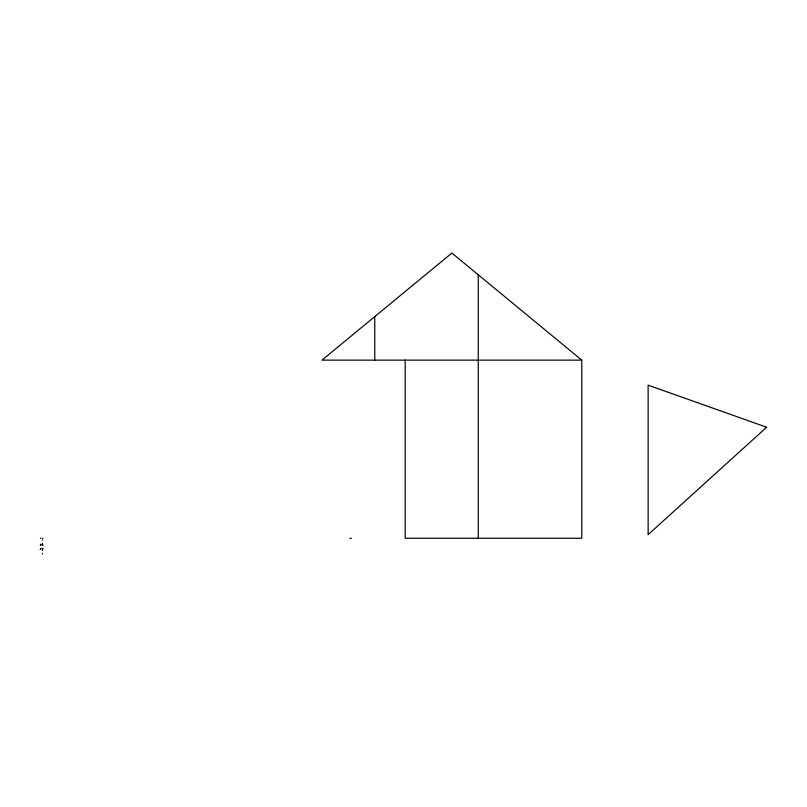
<?xml version="1.0" encoding="UTF-8"?>
<svg xmlns="http://www.w3.org/2000/svg" width="807" height="807" viewBox="0 0 807 807"><rect width="100%" height="100%" fill="white"/><g stroke="black" fill="none" stroke-linecap="round" stroke-linejoin="round"><path stroke-width="1.21" d="M581.786 360.134L321.963 360.134L451.87 253.045L581.786 360.134L581.786 538.259L405.205 538.259L405.205 360.134M40.35 538.259L40.875 538.259M42.478 538.259L43.003 538.259M349.845 538.259L351.398 538.259M42.478 544.271L43.003 545.33L42.478 545.33L42.448 543.222M42.478 549.496L43.003 548.437L42.478 548.437L42.478 550.556M478.269 274.804L478.269 538.259M374.761 316.616L374.761 360.134M42.448 539.812L42.448 540.337M42.448 553.431L42.448 553.955M766.65 427.226L648.132 534.638L648.132 385.161L766.65 427.226M40.875 544.271L40.35 545.33L40.875 544.271M40.875 548.437L40.35 549.496L40.875 548.437"/></g></svg>
